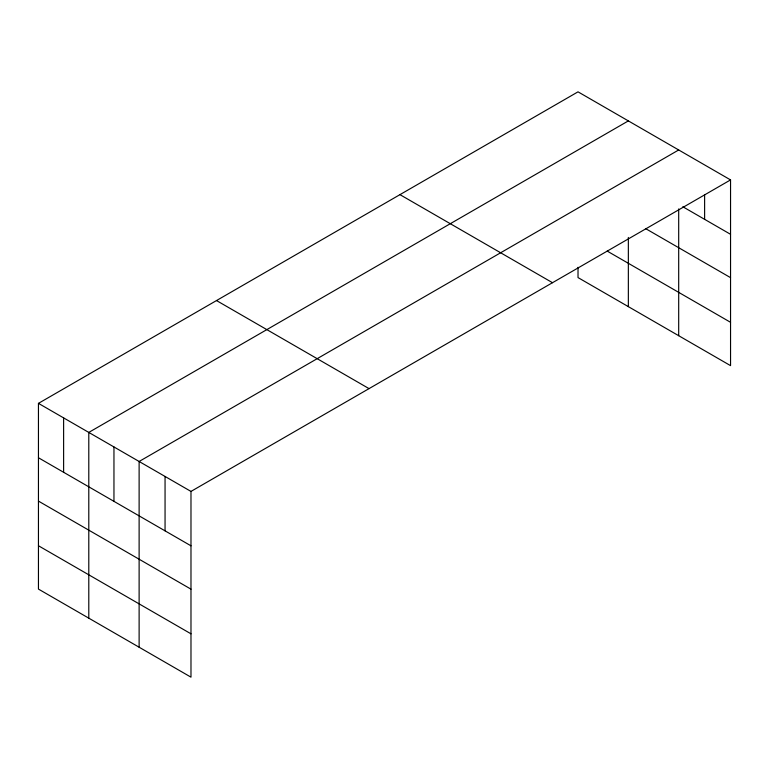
<?xml version="1.0" encoding="UTF-8"?>
<svg xmlns="http://www.w3.org/2000/svg" width="769" height="769" viewBox="0 0 769 769"><rect width="100%" height="100%" fill="white"/><g stroke="black" fill="none" stroke-linecap="round" stroke-linejoin="round"><path stroke-width="1.15" d="M678.691 208.928L678.691 335.707M38.45 403.36L190.981 491.42L190.981 677.162L38.45 589.092L38.45 403.36L578.019 91.838L730.55 179.908L730.55 365.64L578.019 277.58L578.019 267.314M628.35 120.906L88.791 432.418L88.791 618.151M678.691 149.965L139.122 461.477L139.122 647.219M190.981 491.42L730.55 179.908M682.834 206.755L730.55 234.305M645.47 228.528L730.55 277.647M607.212 251.098L730.55 322.307M399.957 194.644L552.498 282.704M216.502 300.554L369.043 388.624M38.45 457.757L190.981 545.817M38.45 501.1L190.981 589.16M38.45 545.75L190.981 633.819M704.615 194.499L704.615 219.338M628.35 237.448L628.35 306.639M165.056 476.453L165.056 530.85M113.956 446.952L113.956 501.35M63.616 417.884L63.616 472.291"/></g></svg>
